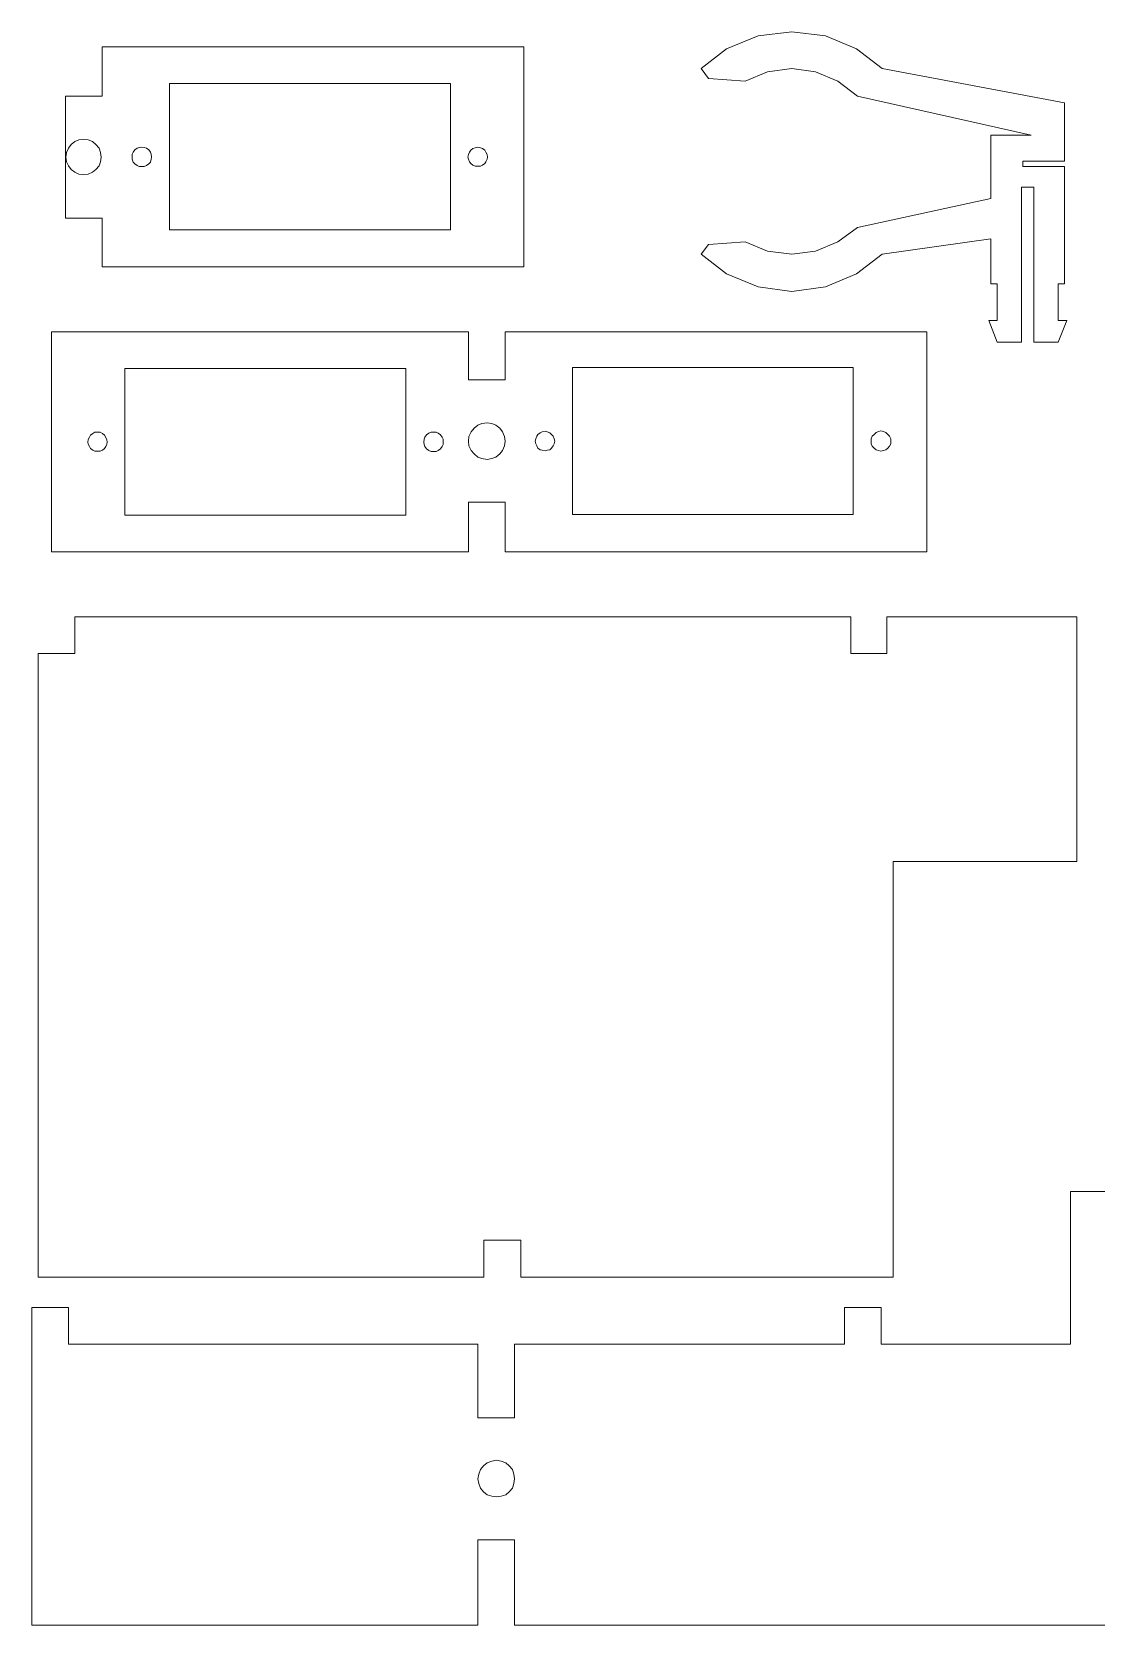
# Model space of a CAD drawing. Header units: centimetres. Extents: x -7.9 to 7.9, y -6.5 to 6.5.
# Drawn here: x -7.9 to 0.81, y -6.51 to 6.53 of the extents above; entities that cross this region are included whole.
import ezdxf

# ---------------------------------------------------------------- set-up
doc = ezdxf.new("R2010")
doc.units = ezdxf.units.CM
doc.header["$MEASUREMENT"] = 0
doc.layers.add('Layer 1', color=7, linetype='Continuous')

msp = doc.modelspace()

# ---------------------------------------------------------------- linework, layer by layer
at = {"layer": 'Layer 1', "lineweight": 9}
for points, knots in [([(-1.88172, 6.20185), (-1.88172, 6.20185), (-1.68286, 6.22722), (-1.68286, 6.22722), (-1.68286, 6.22722), (-1.68286, 6.22722), (-1.48802, 6.20185), (-1.48802, 6.20185), (-1.48802, 6.20185), (-1.48802, 6.20185), (-1.30609, 6.12565), (-1.30609, 6.12565), (-1.30609, 6.12565), (-1.30609, 6.12565), (-1.14515, 6.00288), (-1.14515, 6.00288), (-1.14515, 6.00288), (-1.14515, 6.00288), (0.27725, 5.68108), (0.27725, 5.68108), (0.27725, 5.68108), (0.27725, 5.68108), (-0.05292, 5.68108), (-0.05292, 5.68108), (-0.05292, 5.68108), (-0.05292, 5.68108), (-0.05292, 5.16461), (-0.05292, 5.16461), (-0.05292, 5.16461), (-0.05292, 5.16461), (-1.14515, 4.92758), (-1.14515, 4.92758), (-1.14515, 4.92758), (-1.14515, 4.92758), (-1.30609, 4.80908), (-1.30609, 4.80908), (-1.30609, 4.80908), (-1.30609, 4.80908), (-1.48802, 4.73288), (-1.48802, 4.73288), (-1.48802, 4.73288), (-1.48802, 4.73288), (-1.68286, 4.70752), (-1.68286, 4.70752), (-1.68286, 4.70752), (-1.68286, 4.70752), (-1.88172, 4.73288), (-1.88172, 4.73288), (-1.88172, 4.73288), (-1.88172, 4.73288), (-2.06375, 4.80908), (-2.06375, 4.80908), (-2.06375, 4.80908), (-2.06375, 4.80908), (-2.36442, 4.78785), (-2.36442, 4.78785), (-2.36442, 4.78785), (-2.36442, 4.78785), (-2.42369, 4.70752), (-2.42369, 4.70752), (-2.42369, 4.70752), (-2.42369, 4.70752), (-2.21615, 4.54655), (-2.21615, 4.54655), (-2.21615, 4.54655), (-2.21615, 4.54655), (-1.95792, 4.44071), (-1.95792, 4.44071), (-1.95792, 4.44071), (-1.95792, 4.44071), (-1.68286, 4.40268), (-1.68286, 4.40268), (-1.68286, 4.40268), (-1.68286, 4.40268), (-1.40766, 4.44071), (-1.40766, 4.44071), (-1.40766, 4.44071), (-1.40766, 4.44071), (-1.15369, 4.54655), (-1.15369, 4.54655), (-1.15369, 4.54655), (-1.15369, 4.54655), (-0.94202, 4.70752), (-0.94202, 4.70752), (-0.94202, 4.70752), (-0.94202, 4.70752), (-0.05292, 4.83441), (-0.05292, 4.83441), (-0.05292, 4.83441), (-0.05292, 4.83441), (-0.05292, 4.46622), (-0.05292, 4.46622), (-0.05292, 4.46622), (-0.05292, 4.46622), (-0.00219, 4.46622), (-0.00219, 4.46622), (-0.00219, 4.46622), (-0.00219, 4.46622), (-0.00219, 4.16565), (-0.00219, 4.16565), (-0.00219, 4.16565), (-0.00219, 4.16565), (-0.06985, 4.16565), (-0.06985, 4.16565), (-0.06985, 4.16565), (-0.06985, 4.16565), (-0.00219, 3.98775), (-0.00219, 3.98775), (-0.00219, 3.98775), (-0.00219, 3.98775), (0.19678, 3.98775), (0.19678, 3.98775), (0.19678, 3.98775), (0.19678, 3.98775), (0.19678, 5.25775), (0.19678, 5.25775), (0.19678, 5.25775), (0.19678, 5.25775), (0.29834, 5.25775), (0.29834, 5.25775), (0.29834, 5.25775), (0.29834, 5.25775), (0.29834, 3.98775), (0.29834, 3.98775), (0.29834, 3.98775), (0.29834, 3.98775), (0.49734, 3.98775), (0.49734, 3.98775), (0.49734, 3.98775), (0.49734, 3.98775), (0.56928, 4.16565), (0.56928, 4.16565), (0.56928, 4.16565), (0.56928, 4.16565), (0.49734, 4.16565), (0.49734, 4.16565), (0.49734, 4.16565), (0.49734, 4.16565), (0.49734, 4.46622), (0.49734, 4.46622), (0.49734, 4.46622), (0.49734, 4.46622), (0.54818, 4.46622), (0.54818, 4.46622), (0.54818, 4.46622), (0.54818, 4.46622), (0.54818, 5.42712), (0.54818, 5.42712), (0.54818, 5.42712), (0.54818, 5.42712), (0.20948, 5.42712), (0.20948, 5.42712), (0.20948, 5.42712), (0.20948, 5.42712), (0.20948, 5.46941), (0.20948, 5.46941), (0.20948, 5.46941), (0.20948, 5.46941), (0.54818, 5.46941), (0.54818, 5.46941), (0.54818, 5.46941), (0.54818, 5.46941), (0.54818, 5.94789), (0.54818, 5.94789), (0.54818, 5.94789), (0.54818, 5.94789), (-0.94202, 6.22722), (-0.94202, 6.22722), (-0.94202, 6.22722), (-0.94202, 6.22722), (-1.15369, 6.38815), (-1.15369, 6.38815), (-1.15369, 6.38815), (-1.15369, 6.38815), (-1.40766, 6.49399), (-1.40766, 6.49399), (-1.40766, 6.49399), (-1.40766, 6.49399), (-1.68286, 6.52775), (-1.68286, 6.52775), (-1.68286, 6.52775), (-1.68286, 6.52775), (-1.95792, 6.49399), (-1.95792, 6.49399), (-1.95792, 6.49399), (-1.95792, 6.49399), (-2.21615, 6.38815), (-2.21615, 6.38815), (-2.21615, 6.38815), (-2.21615, 6.38815), (-2.42369, 6.22722), (-2.42369, 6.22722), (-2.42369, 6.22722), (-2.42369, 6.22722), (-2.36442, 6.14675), (-2.36442, 6.14675), (-2.36442, 6.14675), (-2.36442, 6.14675), (-2.06375, 6.12565), (-2.06375, 6.12565), (-2.06375, 6.12565), (-2.06375, 6.12565), (-1.88172, 6.20185), (-1.88172, 6.20185)], [0, 0, 0, 0, 0.01923077, 0.01923077, 0.01923077, 0.01923077, 0.03846154, 0.03846154, 0.03846154, 0.03846154, 0.05769231, 0.05769231, 0.05769231, 0.05769231, 0.07692308, 0.07692308, 0.07692308, 0.07692308, 0.09615385, 0.09615385, 0.09615385, 0.09615385, 0.11538462, 0.11538462, 0.11538462, 0.11538462, 0.13461538, 0.13461538, 0.13461538, 0.13461538, 0.15384615, 0.15384615, 0.15384615, 0.15384615, 0.17307692, 0.17307692, 0.17307692, 0.17307692, 0.19230769, 0.19230769, 0.19230769, 0.19230769, 0.21153846, 0.21153846, 0.21153846, 0.21153846, 0.23076923, 0.23076923, 0.23076923, 0.23076923, 0.25, 0.25, 0.25, 0.25, 0.26923077, 0.26923077, 0.26923077, 0.26923077, 0.28846154, 0.28846154, 0.28846154, 0.28846154, 0.30769231, 0.30769231, 0.30769231, 0.30769231, 0.32692308, 0.32692308, 0.32692308, 0.32692308, 0.34615385, 0.34615385, 0.34615385, 0.34615385, 0.36538462, 0.36538462, 0.36538462, 0.36538462, 0.38461538, 0.38461538, 0.38461538, 0.38461538, 0.40384615, 0.40384615, 0.40384615, 0.40384615, 0.42307692, 0.42307692, 0.42307692, 0.42307692, 0.44230769, 0.44230769, 0.44230769, 0.44230769, 0.46153846, 0.46153846, 0.46153846, 0.46153846, 0.48076923, 0.48076923, 0.48076923, 0.48076923, 0.5, 0.5, 0.5, 0.5, 0.51923077, 0.51923077, 0.51923077, 0.51923077, 0.53846154, 0.53846154, 0.53846154, 0.53846154, 0.55769231, 0.55769231, 0.55769231, 0.55769231, 0.57692308, 0.57692308, 0.57692308, 0.57692308, 0.59615385, 0.59615385, 0.59615385, 0.59615385, 0.61538462, 0.61538462, 0.61538462, 0.61538462, 0.63461538, 0.63461538, 0.63461538, 0.63461538, 0.65384615, 0.65384615, 0.65384615, 0.65384615, 0.67307692, 0.67307692, 0.67307692, 0.67307692, 0.69230769, 0.69230769, 0.69230769, 0.69230769, 0.71153846, 0.71153846, 0.71153846, 0.71153846, 0.73076923, 0.73076923, 0.73076923, 0.73076923, 0.75, 0.75, 0.75, 0.75, 0.76923077, 0.76923077, 0.76923077, 0.76923077, 0.78846154, 0.78846154, 0.78846154, 0.78846154, 0.80769231, 0.80769231, 0.80769231, 0.80769231, 0.82692308, 0.82692308, 0.82692308, 0.82692308, 0.84615385, 0.84615385, 0.84615385, 0.84615385, 0.86538462, 0.86538462, 0.86538462, 0.86538462, 0.88461538, 0.88461538, 0.88461538, 0.88461538, 0.90384615, 0.90384615, 0.90384615, 0.90384615, 0.92307692, 0.92307692, 0.92307692, 0.92307692, 0.94230769, 0.94230769, 0.94230769, 0.94230769, 0.96153846, 0.96153846, 0.96153846, 0.96153846, 1, 1, 1, 1]), ([(-7.32579, 6.00288), (-7.32579, 6.00288), (-7.32579, 6.40498), (-7.32579, 6.40498), (-7.32579, 6.40498), (-7.32579, 6.40498), (-3.87572, 6.40498), (-3.87572, 6.40498), (-3.87572, 6.40498), (-3.87572, 6.40498), (-3.87572, 4.60581), (-3.87572, 4.60581), (-3.87572, 4.60581), (-3.87572, 4.60581), (-7.32579, 4.60581), (-7.32579, 4.60581), (-7.32579, 4.60581), (-7.32579, 4.60581), (-7.32579, 5.00378), (-7.32579, 5.00378), (-7.32579, 5.00378), (-7.32579, 5.00378), (-7.62635, 5.00378), (-7.62635, 5.00378), (-7.62635, 5.00378), (-7.62635, 5.00378), (-7.62635, 6.00288), (-7.62635, 6.00288), (-7.62635, 6.00288), (-7.62635, 6.00288), (-7.32579, 6.00288), (-7.32579, 6.00288)], [0, 0, 0, 0, 0.11111111, 0.11111111, 0.11111111, 0.11111111, 0.22222222, 0.22222222, 0.22222222, 0.22222222, 0.33333333, 0.33333333, 0.33333333, 0.33333333, 0.44444444, 0.44444444, 0.44444444, 0.44444444, 0.55555556, 0.55555556, 0.55555556, 0.55555556, 0.66666667, 0.66666667, 0.66666667, 0.66666667, 0.77777778, 0.77777778, 0.77777778, 0.77777778, 1, 1, 1, 1]), ([(-4.47682, 4.90649), (-4.47682, 4.90649), (-4.47682, 6.10441), (-4.47682, 6.10441), (-4.47682, 6.10441), (-4.47682, 6.10441), (-6.77552, 6.10441), (-6.77552, 6.10441), (-6.77552, 6.10441), (-6.77552, 6.10441), (-6.77552, 4.90649), (-6.77552, 4.90649), (-6.77552, 4.90649), (-6.77552, 4.90649), (-4.47682, 4.90649), (-4.47682, 4.90649)], [0, 0, 0, 0, 0.2, 0.2, 0.2, 0.2, 0.4, 0.4, 0.4, 0.4, 0.6, 0.6, 0.6, 0.6, 1, 1, 1, 1]), ([(-7.35129, 5.57525), (-7.35129, 5.57525), (-7.37666, 5.60488), (-7.37666, 5.60488), (-7.37666, 5.60488), (-7.37666, 5.60488), (-7.40625, 5.63039), (-7.40625, 5.63039), (-7.40625, 5.63039), (-7.40625, 5.63039), (-7.44016, 5.64305), (-7.44016, 5.64305), (-7.44016, 5.64305), (-7.44016, 5.64305), (-7.47819, 5.64732), (-7.47819, 5.64732), (-7.47819, 5.64732), (-7.47819, 5.64732), (-7.51636, 5.64305), (-7.51636, 5.64305), (-7.51636, 5.64305), (-7.51636, 5.64305), (-7.55026, 5.63039), (-7.55026, 5.63039), (-7.55026, 5.63039), (-7.55026, 5.63039), (-7.57989, 5.60488), (-7.57989, 5.60488), (-7.57989, 5.60488), (-7.57989, 5.60488), (-7.60099, 5.57525), (-7.60099, 5.57525), (-7.60099, 5.57525), (-7.60099, 5.57525), (-7.61792, 5.54149), (-7.61792, 5.54149), (-7.61792, 5.54149), (-7.61792, 5.54149), (-7.62219, 5.50332), (-7.62219, 5.50332), (-7.62219, 5.50332), (-7.62219, 5.50332), (-7.61792, 5.46529), (-7.61792, 5.46529), (-7.61792, 5.46529), (-7.61792, 5.46529), (-7.60099, 5.43138), (-7.60099, 5.43138), (-7.60099, 5.43138), (-7.60099, 5.43138), (-7.57989, 5.40175), (-7.57989, 5.40175), (-7.57989, 5.40175), (-7.57989, 5.40175), (-7.55026, 5.38055), (-7.55026, 5.38055), (-7.55026, 5.38055), (-7.55026, 5.38055), (-7.51636, 5.36358), (-7.51636, 5.36358), (-7.51636, 5.36358), (-7.51636, 5.36358), (-7.47819, 5.35945), (-7.47819, 5.35945), (-7.47819, 5.35945), (-7.47819, 5.35945), (-7.44016, 5.36358), (-7.44016, 5.36358), (-7.44016, 5.36358), (-7.44016, 5.36358), (-7.40625, 5.38055), (-7.40625, 5.38055), (-7.40625, 5.38055), (-7.40625, 5.38055), (-7.37666, 5.40175), (-7.37666, 5.40175), (-7.37666, 5.40175), (-7.37666, 5.40175), (-7.35129, 5.43138), (-7.35129, 5.43138), (-7.35129, 5.43138), (-7.35129, 5.43138), (-7.33859, 5.46529), (-7.33859, 5.46529), (-7.33859, 5.46529), (-7.33859, 5.46529), (-7.33432, 5.50332), (-7.33432, 5.50332), (-7.33432, 5.50332), (-7.33432, 5.50332), (-7.33859, 5.54149), (-7.33859, 5.54149), (-7.33859, 5.54149), (-7.33859, 5.54149), (-7.35129, 5.57525), (-7.35129, 5.57525)], [0, 0, 0, 0, 0.04, 0.04, 0.04, 0.04, 0.08, 0.08, 0.08, 0.08, 0.12, 0.12, 0.12, 0.12, 0.16, 0.16, 0.16, 0.16, 0.2, 0.2, 0.2, 0.2, 0.24, 0.24, 0.24, 0.24, 0.28, 0.28, 0.28, 0.28, 0.32, 0.32, 0.32, 0.32, 0.36, 0.36, 0.36, 0.36, 0.4, 0.4, 0.4, 0.4, 0.44, 0.44, 0.44, 0.44, 0.48, 0.48, 0.48, 0.48, 0.52, 0.52, 0.52, 0.52, 0.56, 0.56, 0.56, 0.56, 0.6, 0.6, 0.6, 0.6, 0.64, 0.64, 0.64, 0.64, 0.68, 0.68, 0.68, 0.68, 0.72, 0.72, 0.72, 0.72, 0.76, 0.76, 0.76, 0.76, 0.8, 0.8, 0.8, 0.8, 0.84, 0.84, 0.84, 0.84, 0.88, 0.88, 0.88, 0.88, 0.92, 0.92, 0.92, 0.92, 1, 1, 1, 1]), ([(-7.05908, 5.56254), (-7.05908, 5.56254), (-7.0408, 5.57638), (-7.0408, 5.57638), (-7.0408, 5.57638), (-7.0408, 5.57638), (-7.02262, 5.58084), (-7.02262, 5.58084), (-7.02262, 5.58084), (-7.02262, 5.58084), (-7.00433, 5.58549), (-7.00433, 5.58549), (-7.00433, 5.58549), (-7.00433, 5.58549), (-6.98139, 5.58084), (-6.98139, 5.58084), (-6.98139, 5.58084), (-6.98139, 5.58084), (-6.9631, 5.57638), (-6.9631, 5.57638), (-6.9631, 5.57638), (-6.9631, 5.57638), (-6.94477, 5.56254), (-6.94477, 5.56254), (-6.94477, 5.56254), (-6.94477, 5.56254), (-6.93109, 5.54438), (-6.93109, 5.54438), (-6.93109, 5.54438), (-6.93109, 5.54438), (-6.92649, 5.52608), (-6.92649, 5.52608), (-6.92649, 5.52608), (-6.92649, 5.52608), (-6.92203, 5.50315), (-6.92203, 5.50315), (-6.92203, 5.50315), (-6.92203, 5.50315), (-6.92649, 5.48485), (-6.92649, 5.48485), (-6.92649, 5.48485), (-6.92649, 5.48485), (-6.93109, 5.46207), (-6.93109, 5.46207), (-6.93109, 5.46207), (-6.93109, 5.46207), (-6.94477, 5.44824), (-6.94477, 5.44824), (-6.94477, 5.44824), (-6.94477, 5.44824), (-6.9631, 5.43456), (-6.9631, 5.43456), (-6.9631, 5.43456), (-6.9631, 5.43456), (-6.98139, 5.42545), (-6.98139, 5.42545), (-6.98139, 5.42545), (-6.98139, 5.42545), (-7.02262, 5.42545), (-7.02262, 5.42545), (-7.02262, 5.42545), (-7.02262, 5.42545), (-7.0408, 5.43456), (-7.0408, 5.43456), (-7.0408, 5.43456), (-7.0408, 5.43456), (-7.05908, 5.44824), (-7.05908, 5.44824), (-7.05908, 5.44824), (-7.05908, 5.44824), (-7.0728, 5.46207), (-7.0728, 5.46207), (-7.0728, 5.46207), (-7.0728, 5.46207), (-7.08203, 5.48485), (-7.08203, 5.48485), (-7.08203, 5.48485), (-7.08203, 5.48485), (-7.08203, 5.52608), (-7.08203, 5.52608), (-7.08203, 5.52608), (-7.08203, 5.52608), (-7.0728, 5.54438), (-7.0728, 5.54438), (-7.0728, 5.54438), (-7.0728, 5.54438), (-7.05908, 5.56254), (-7.05908, 5.56254)], [0, 0, 0, 0, 0.04347826, 0.04347826, 0.04347826, 0.04347826, 0.08695652, 0.08695652, 0.08695652, 0.08695652, 0.13043478, 0.13043478, 0.13043478, 0.13043478, 0.17391304, 0.17391304, 0.17391304, 0.17391304, 0.2173913, 0.2173913, 0.2173913, 0.2173913, 0.26086957, 0.26086957, 0.26086957, 0.26086957, 0.30434783, 0.30434783, 0.30434783, 0.30434783, 0.34782609, 0.34782609, 0.34782609, 0.34782609, 0.39130435, 0.39130435, 0.39130435, 0.39130435, 0.43478261, 0.43478261, 0.43478261, 0.43478261, 0.47826087, 0.47826087, 0.47826087, 0.47826087, 0.52173913, 0.52173913, 0.52173913, 0.52173913, 0.56521739, 0.56521739, 0.56521739, 0.56521739, 0.60869565, 0.60869565, 0.60869565, 0.60869565, 0.65217391, 0.65217391, 0.65217391, 0.65217391, 0.69565217, 0.69565217, 0.69565217, 0.69565217, 0.73913043, 0.73913043, 0.73913043, 0.73913043, 0.7826087, 0.7826087, 0.7826087, 0.7826087, 0.82608696, 0.82608696, 0.82608696, 0.82608696, 0.86956522, 0.86956522, 0.86956522, 0.86956522, 0.91304348, 0.91304348, 0.91304348, 0.91304348, 1, 1, 1, 1]), ([(-4.23019, 5.42769), (-4.23019, 5.42769), (-4.27464, 5.42769), (-4.27464, 5.42769), (-4.27464, 5.42769), (-4.27464, 5.42769), (-4.29242, 5.43655), (-4.29242, 5.43655), (-4.29242, 5.43655), (-4.29242, 5.43655), (-4.31023, 5.44984), (-4.31023, 5.44984), (-4.31023, 5.44984), (-4.31023, 5.44984), (-4.31905, 5.46329), (-4.31905, 5.46329), (-4.31905, 5.46329), (-4.31905, 5.46329), (-4.32801, 5.48543), (-4.32801, 5.48543), (-4.32801, 5.48543), (-4.32801, 5.48543), (-4.33249, 5.50321), (-4.33249, 5.50321), (-4.33249, 5.50321), (-4.33249, 5.50321), (-4.32801, 5.5255), (-4.32801, 5.5255), (-4.32801, 5.5255), (-4.32801, 5.5255), (-4.31905, 5.54329), (-4.31905, 5.54329), (-4.31905, 5.54329), (-4.31905, 5.54329), (-4.31023, 5.56095), (-4.31023, 5.56095), (-4.31023, 5.56095), (-4.31023, 5.56095), (-4.29242, 5.57439), (-4.29242, 5.57439), (-4.29242, 5.57439), (-4.29242, 5.57439), (-4.27464, 5.57873), (-4.27464, 5.57873), (-4.27464, 5.57873), (-4.27464, 5.57873), (-4.25249, 5.58325), (-4.25249, 5.58325), (-4.25249, 5.58325), (-4.25249, 5.58325), (-4.23019, 5.57873), (-4.23019, 5.57873), (-4.23019, 5.57873), (-4.23019, 5.57873), (-4.21242, 5.57439), (-4.21242, 5.57439), (-4.21242, 5.57439), (-4.21242, 5.57439), (-4.1946, 5.56095), (-4.1946, 5.56095), (-4.1946, 5.56095), (-4.1946, 5.56095), (-4.18579, 5.54329), (-4.18579, 5.54329), (-4.18579, 5.54329), (-4.18579, 5.54329), (-4.17683, 5.5255), (-4.17683, 5.5255), (-4.17683, 5.5255), (-4.17683, 5.5255), (-4.17249, 5.50321), (-4.17249, 5.50321), (-4.17249, 5.50321), (-4.17249, 5.50321), (-4.17683, 5.48543), (-4.17683, 5.48543), (-4.17683, 5.48543), (-4.17683, 5.48543), (-4.18579, 5.46329), (-4.18579, 5.46329), (-4.18579, 5.46329), (-4.18579, 5.46329), (-4.1946, 5.44984), (-4.1946, 5.44984), (-4.1946, 5.44984), (-4.1946, 5.44984), (-4.21242, 5.43655), (-4.21242, 5.43655), (-4.21242, 5.43655), (-4.21242, 5.43655), (-4.23019, 5.42769), (-4.23019, 5.42769)], [0, 0, 0, 0, 0.04166667, 0.04166667, 0.04166667, 0.04166667, 0.08333333, 0.08333333, 0.08333333, 0.08333333, 0.125, 0.125, 0.125, 0.125, 0.16666667, 0.16666667, 0.16666667, 0.16666667, 0.20833333, 0.20833333, 0.20833333, 0.20833333, 0.25, 0.25, 0.25, 0.25, 0.29166667, 0.29166667, 0.29166667, 0.29166667, 0.33333333, 0.33333333, 0.33333333, 0.33333333, 0.375, 0.375, 0.375, 0.375, 0.41666667, 0.41666667, 0.41666667, 0.41666667, 0.45833333, 0.45833333, 0.45833333, 0.45833333, 0.5, 0.5, 0.5, 0.5, 0.54166667, 0.54166667, 0.54166667, 0.54166667, 0.58333333, 0.58333333, 0.58333333, 0.58333333, 0.625, 0.625, 0.625, 0.625, 0.66666667, 0.66666667, 0.66666667, 0.66666667, 0.70833333, 0.70833333, 0.70833333, 0.70833333, 0.75, 0.75, 0.75, 0.75, 0.79166667, 0.79166667, 0.79166667, 0.79166667, 0.83333333, 0.83333333, 0.83333333, 0.83333333, 0.875, 0.875, 0.875, 0.875, 0.91666667, 0.91666667, 0.91666667, 0.91666667, 1, 1, 1, 1]), ([(-4.32869, 4.07252), (-4.32869, 4.07252), (-7.74072, 4.07252), (-7.74072, 4.07252), (-7.74072, 4.07252), (-7.74072, 4.07252), (-7.74072, 2.27335), (-7.74072, 2.27335), (-7.74072, 2.27335), (-7.74072, 2.27335), (-4.32869, 2.27335), (-4.32869, 2.27335), (-4.32869, 2.27335), (-4.32869, 2.27335), (-4.32869, 2.67972), (-4.32869, 2.67972), (-4.32869, 2.67972), (-4.32869, 2.67972), (-4.02802, 2.67972), (-4.02802, 2.67972), (-4.02802, 2.67972), (-4.02802, 2.67972), (-4.02802, 2.27335), (-4.02802, 2.27335), (-4.02802, 2.27335), (-4.02802, 2.27335), (-0.57796, 2.27335), (-0.57796, 2.27335), (-0.57796, 2.27335), (-0.57796, 2.27335), (-0.57796, 4.07252), (-0.57796, 4.07252), (-0.57796, 4.07252), (-0.57796, 4.07252), (-4.02802, 4.07252), (-4.02802, 4.07252), (-4.02802, 4.07252), (-4.02802, 4.07252), (-4.02802, 3.67882), (-4.02802, 3.67882), (-4.02802, 3.67882), (-4.02802, 3.67882), (-4.32869, 3.67882), (-4.32869, 3.67882), (-4.32869, 3.67882), (-4.32869, 3.67882), (-4.32869, 4.07252), (-4.32869, 4.07252)], [0, 0, 0, 0, 0.07692308, 0.07692308, 0.07692308, 0.07692308, 0.15384615, 0.15384615, 0.15384615, 0.15384615, 0.23076923, 0.23076923, 0.23076923, 0.23076923, 0.30769231, 0.30769231, 0.30769231, 0.30769231, 0.38461538, 0.38461538, 0.38461538, 0.38461538, 0.46153846, 0.46153846, 0.46153846, 0.46153846, 0.53846154, 0.53846154, 0.53846154, 0.53846154, 0.61538462, 0.61538462, 0.61538462, 0.61538462, 0.69230769, 0.69230769, 0.69230769, 0.69230769, 0.76923077, 0.76923077, 0.76923077, 0.76923077, 0.84615385, 0.84615385, 0.84615385, 0.84615385, 1, 1, 1, 1]), ([(-4.84092, 2.57388), (-4.84092, 2.57388), (-4.84092, 3.77195), (-4.84092, 3.77195), (-4.84092, 3.77195), (-4.84092, 3.77195), (-7.13962, 3.77195), (-7.13962, 3.77195), (-7.13962, 3.77195), (-7.13962, 3.77195), (-7.13962, 2.57388), (-7.13962, 2.57388), (-7.13962, 2.57388), (-7.13962, 2.57388), (-4.84092, 2.57388), (-4.84092, 2.57388)], [0, 0, 0, 0, 0.2, 0.2, 0.2, 0.2, 0.4, 0.4, 0.4, 0.4, 0.6, 0.6, 0.6, 0.6, 1, 1, 1, 1]), ([(-3.47776, 2.57815), (-3.47776, 2.57815), (-3.47776, 3.78038), (-3.47776, 3.78038), (-3.47776, 3.78038), (-3.47776, 3.78038), (-1.17906, 3.78038), (-1.17906, 3.78038), (-1.17906, 3.78038), (-1.17906, 3.78038), (-1.17906, 2.57815), (-1.17906, 2.57815), (-1.17906, 2.57815), (-1.17906, 2.57815), (-3.47776, 2.57815), (-3.47776, 2.57815)], [0, 0, 0, 0, 0.2, 0.2, 0.2, 0.2, 0.4, 0.4, 0.4, 0.4, 0.6, 0.6, 0.6, 0.6, 1, 1, 1, 1]), ([(-4.04922, 3.10305), (-4.04922, 3.10305), (-4.07046, 3.07342), (-4.07046, 3.07342), (-4.07046, 3.07342), (-4.07046, 3.07342), (-4.10422, 3.04795), (-4.10422, 3.04795), (-4.10422, 3.04795), (-4.10422, 3.04795), (-4.13812, 3.03525), (-4.13812, 3.03525), (-4.13812, 3.03525), (-4.13812, 3.03525), (-4.17629, 3.02685), (-4.17629, 3.02685), (-4.17629, 3.02685), (-4.17629, 3.02685), (-4.21859, 3.03525), (-4.21859, 3.03525), (-4.21859, 3.03525), (-4.21859, 3.03525), (-4.25249, 3.04795), (-4.25249, 3.04795), (-4.25249, 3.04795), (-4.25249, 3.04795), (-4.28212, 3.07342), (-4.28212, 3.07342), (-4.28212, 3.07342), (-4.28212, 3.07342), (-4.30749, 3.10305), (-4.30749, 3.10305), (-4.30749, 3.10305), (-4.30749, 3.10305), (-4.32442, 3.14108), (-4.32442, 3.14108), (-4.32442, 3.14108), (-4.32442, 3.14108), (-4.32869, 3.17925), (-4.32869, 3.17925), (-4.32869, 3.17925), (-4.32869, 3.17925), (-4.32442, 3.21732), (-4.32442, 3.21732), (-4.32442, 3.21732), (-4.32442, 3.21732), (-4.30749, 3.25549), (-4.30749, 3.25549), (-4.30749, 3.25549), (-4.30749, 3.25549), (-4.28212, 3.28508), (-4.28212, 3.28508), (-4.28212, 3.28508), (-4.28212, 3.28508), (-4.25249, 3.31045), (-4.25249, 3.31045), (-4.25249, 3.31045), (-4.25249, 3.31045), (-4.21859, 3.32315), (-4.21859, 3.32315), (-4.21859, 3.32315), (-4.21859, 3.32315), (-4.17629, 3.32742), (-4.17629, 3.32742), (-4.17629, 3.32742), (-4.17629, 3.32742), (-4.13812, 3.32315), (-4.13812, 3.32315), (-4.13812, 3.32315), (-4.13812, 3.32315), (-4.10422, 3.31045), (-4.10422, 3.31045), (-4.10422, 3.31045), (-4.10422, 3.31045), (-4.07046, 3.28508), (-4.07046, 3.28508), (-4.07046, 3.28508), (-4.07046, 3.28508), (-4.04922, 3.25549), (-4.04922, 3.25549), (-4.04922, 3.25549), (-4.04922, 3.25549), (-4.03229, 3.21732), (-4.03229, 3.21732), (-4.03229, 3.21732), (-4.03229, 3.21732), (-4.02802, 3.17925), (-4.02802, 3.17925), (-4.02802, 3.17925), (-4.02802, 3.17925), (-4.03229, 3.14108), (-4.03229, 3.14108), (-4.03229, 3.14108), (-4.03229, 3.14108), (-4.04922, 3.10305), (-4.04922, 3.10305)], [0, 0, 0, 0, 0.04, 0.04, 0.04, 0.04, 0.08, 0.08, 0.08, 0.08, 0.12, 0.12, 0.12, 0.12, 0.16, 0.16, 0.16, 0.16, 0.2, 0.2, 0.2, 0.2, 0.24, 0.24, 0.24, 0.24, 0.28, 0.28, 0.28, 0.28, 0.32, 0.32, 0.32, 0.32, 0.36, 0.36, 0.36, 0.36, 0.4, 0.4, 0.4, 0.4, 0.44, 0.44, 0.44, 0.44, 0.48, 0.48, 0.48, 0.48, 0.52, 0.52, 0.52, 0.52, 0.56, 0.56, 0.56, 0.56, 0.6, 0.6, 0.6, 0.6, 0.64, 0.64, 0.64, 0.64, 0.68, 0.68, 0.68, 0.68, 0.72, 0.72, 0.72, 0.72, 0.76, 0.76, 0.76, 0.76, 0.8, 0.8, 0.8, 0.8, 0.84, 0.84, 0.84, 0.84, 0.88, 0.88, 0.88, 0.88, 0.92, 0.92, 0.92, 0.92, 1, 1, 1, 1]), ([(-0.87258, 3.15636), (-0.87258, 3.15636), (-0.88168, 3.13803), (-0.88168, 3.13803), (-0.88168, 3.13803), (-0.88168, 3.13803), (-0.89536, 3.11975), (-0.89536, 3.11975), (-0.89536, 3.11975), (-0.89536, 3.11975), (-0.91364, 3.10607), (-0.91364, 3.10607), (-0.91364, 3.10607), (-0.91364, 3.10607), (-0.93197, 3.10158), (-0.93197, 3.10158), (-0.93197, 3.10158), (-0.93197, 3.10158), (-0.95486, 3.09696), (-0.95486, 3.09696), (-0.95486, 3.09696), (-0.95486, 3.09696), (-0.97318, 3.10158), (-0.97318, 3.10158), (-0.97318, 3.10158), (-0.97318, 3.10158), (-0.99147, 3.10607), (-0.99147, 3.10607), (-0.99147, 3.10607), (-0.99147, 3.10607), (-1.00964, 3.11975), (-1.00964, 3.11975), (-1.00964, 3.11975), (-1.00964, 3.11975), (-1.02346, 3.13803), (-1.02346, 3.13803), (-1.02346, 3.13803), (-1.02346, 3.13803), (-1.03258, 3.15636), (-1.03258, 3.15636), (-1.03258, 3.15636), (-1.03258, 3.15636), (-1.03258, 3.19757), (-1.03258, 3.19757), (-1.03258, 3.19757), (-1.03258, 3.19757), (-1.02346, 3.22036), (-1.02346, 3.22036), (-1.02346, 3.22036), (-1.02346, 3.22036), (-1.00964, 3.23403), (-1.00964, 3.23403), (-1.00964, 3.23403), (-1.00964, 3.23403), (-0.99147, 3.24786), (-0.99147, 3.24786), (-0.99147, 3.24786), (-0.99147, 3.24786), (-0.97318, 3.25696), (-0.97318, 3.25696), (-0.97318, 3.25696), (-0.97318, 3.25696), (-0.95486, 3.26158), (-0.95486, 3.26158), (-0.95486, 3.26158), (-0.95486, 3.26158), (-0.93197, 3.25696), (-0.93197, 3.25696), (-0.93197, 3.25696), (-0.93197, 3.25696), (-0.91364, 3.24786), (-0.91364, 3.24786), (-0.91364, 3.24786), (-0.91364, 3.24786), (-0.89536, 3.23403), (-0.89536, 3.23403), (-0.89536, 3.23403), (-0.89536, 3.23403), (-0.88168, 3.22036), (-0.88168, 3.22036), (-0.88168, 3.22036), (-0.88168, 3.22036), (-0.87258, 3.19757), (-0.87258, 3.19757), (-0.87258, 3.19757), (-0.87258, 3.19757), (-0.87258, 3.15636), (-0.87258, 3.15636)], [0, 0, 0, 0, 0.04347826, 0.04347826, 0.04347826, 0.04347826, 0.08695652, 0.08695652, 0.08695652, 0.08695652, 0.13043478, 0.13043478, 0.13043478, 0.13043478, 0.17391304, 0.17391304, 0.17391304, 0.17391304, 0.2173913, 0.2173913, 0.2173913, 0.2173913, 0.26086957, 0.26086957, 0.26086957, 0.26086957, 0.30434783, 0.30434783, 0.30434783, 0.30434783, 0.34782609, 0.34782609, 0.34782609, 0.34782609, 0.39130435, 0.39130435, 0.39130435, 0.39130435, 0.43478261, 0.43478261, 0.43478261, 0.43478261, 0.47826087, 0.47826087, 0.47826087, 0.47826087, 0.52173913, 0.52173913, 0.52173913, 0.52173913, 0.56521739, 0.56521739, 0.56521739, 0.56521739, 0.60869565, 0.60869565, 0.60869565, 0.60869565, 0.65217391, 0.65217391, 0.65217391, 0.65217391, 0.69565217, 0.69565217, 0.69565217, 0.69565217, 0.73913043, 0.73913043, 0.73913043, 0.73913043, 0.7826087, 0.7826087, 0.7826087, 0.7826087, 0.82608696, 0.82608696, 0.82608696, 0.82608696, 0.86956522, 0.86956522, 0.86956522, 0.86956522, 0.91304348, 0.91304348, 0.91304348, 0.91304348, 1, 1, 1, 1]), ([(-7.36396, 3.25061), (-7.36396, 3.25061), (-7.34169, 3.25061), (-7.34169, 3.25061), (-7.34169, 3.25061), (-7.34169, 3.25061), (-7.32389, 3.2418), (-7.32389, 3.2418), (-7.32389, 3.2418), (-7.32389, 3.2418), (-7.3061, 3.22849), (-7.3061, 3.22849), (-7.3061, 3.22849), (-7.3061, 3.22849), (-7.28843, 3.1929), (-7.28843, 3.1929), (-7.28843, 3.1929), (-7.28843, 3.1929), (-7.28396, 3.1706), (-7.28396, 3.1706), (-7.28396, 3.1706), (-7.28396, 3.1706), (-7.28843, 3.15283), (-7.28843, 3.15283), (-7.28843, 3.15283), (-7.28843, 3.15283), (-7.29725, 3.13516), (-7.29725, 3.13516), (-7.29725, 3.13516), (-7.29725, 3.13516), (-7.3061, 3.11738), (-7.3061, 3.11738), (-7.3061, 3.11738), (-7.3061, 3.11738), (-7.32389, 3.10405), (-7.32389, 3.10405), (-7.32389, 3.10405), (-7.32389, 3.10405), (-7.34169, 3.09509), (-7.34169, 3.09509), (-7.34169, 3.09509), (-7.34169, 3.09509), (-7.3861, 3.09509), (-7.3861, 3.09509), (-7.3861, 3.09509), (-7.3861, 3.09509), (-7.40389, 3.10405), (-7.40389, 3.10405), (-7.40389, 3.10405), (-7.40389, 3.10405), (-7.42169, 3.11738), (-7.42169, 3.11738), (-7.42169, 3.11738), (-7.42169, 3.11738), (-7.43066, 3.13516), (-7.43066, 3.13516), (-7.43066, 3.13516), (-7.43066, 3.13516), (-7.43948, 3.15283), (-7.43948, 3.15283), (-7.43948, 3.15283), (-7.43948, 3.15283), (-7.44396, 3.1706), (-7.44396, 3.1706), (-7.44396, 3.1706), (-7.44396, 3.1706), (-7.43948, 3.1929), (-7.43948, 3.1929), (-7.43948, 3.1929), (-7.43948, 3.1929), (-7.43066, 3.21068), (-7.43066, 3.21068), (-7.43066, 3.21068), (-7.43066, 3.21068), (-7.42169, 3.22849), (-7.42169, 3.22849), (-7.42169, 3.22849), (-7.42169, 3.22849), (-7.40389, 3.2418), (-7.40389, 3.2418), (-7.40389, 3.2418), (-7.40389, 3.2418), (-7.3861, 3.25061), (-7.3861, 3.25061), (-7.3861, 3.25061), (-7.3861, 3.25061), (-7.36396, 3.25061), (-7.36396, 3.25061)], [0, 0, 0, 0, 0.04347826, 0.04347826, 0.04347826, 0.04347826, 0.08695652, 0.08695652, 0.08695652, 0.08695652, 0.13043478, 0.13043478, 0.13043478, 0.13043478, 0.17391304, 0.17391304, 0.17391304, 0.17391304, 0.2173913, 0.2173913, 0.2173913, 0.2173913, 0.26086957, 0.26086957, 0.26086957, 0.26086957, 0.30434783, 0.30434783, 0.30434783, 0.30434783, 0.34782609, 0.34782609, 0.34782609, 0.34782609, 0.39130435, 0.39130435, 0.39130435, 0.39130435, 0.43478261, 0.43478261, 0.43478261, 0.43478261, 0.47826087, 0.47826087, 0.47826087, 0.47826087, 0.52173913, 0.52173913, 0.52173913, 0.52173913, 0.56521739, 0.56521739, 0.56521739, 0.56521739, 0.60869565, 0.60869565, 0.60869565, 0.60869565, 0.65217391, 0.65217391, 0.65217391, 0.65217391, 0.69565217, 0.69565217, 0.69565217, 0.69565217, 0.73913043, 0.73913043, 0.73913043, 0.73913043, 0.7826087, 0.7826087, 0.7826087, 0.7826087, 0.82608696, 0.82608696, 0.82608696, 0.82608696, 0.86956522, 0.86956522, 0.86956522, 0.86956522, 0.91304348, 0.91304348, 0.91304348, 0.91304348, 1, 1, 1, 1]), ([(-4.6532, 3.10207), (-4.6532, 3.10207), (-4.67153, 3.11579), (-4.67153, 3.11579), (-4.67153, 3.11579), (-4.67153, 3.11579), (-4.6852, 3.13407), (-4.6852, 3.13407), (-4.6852, 3.13407), (-4.6852, 3.13407), (-4.68981, 3.15225), (-4.68981, 3.15225), (-4.68981, 3.15225), (-4.68981, 3.15225), (-4.69443, 3.17054), (-4.69443, 3.17054), (-4.69443, 3.17054), (-4.69443, 3.17054), (-4.68981, 3.19348), (-4.68981, 3.19348), (-4.68981, 3.19348), (-4.68981, 3.19348), (-4.6852, 3.21177), (-4.6852, 3.21177), (-4.6852, 3.21177), (-4.6852, 3.21177), (-4.67153, 3.2301), (-4.67153, 3.2301), (-4.67153, 3.2301), (-4.67153, 3.2301), (-4.6532, 3.24378), (-4.6532, 3.24378), (-4.6532, 3.24378), (-4.6532, 3.24378), (-4.63491, 3.25285), (-4.63491, 3.25285), (-4.63491, 3.25285), (-4.63491, 3.25285), (-4.59383, 3.25285), (-4.59383, 3.25285), (-4.59383, 3.25285), (-4.59383, 3.25285), (-4.5755, 3.24378), (-4.5755, 3.24378), (-4.5755, 3.24378), (-4.5755, 3.24378), (-4.55721, 3.2301), (-4.55721, 3.2301), (-4.55721, 3.2301), (-4.55721, 3.2301), (-4.54349, 3.21177), (-4.54349, 3.21177), (-4.54349, 3.21177), (-4.54349, 3.21177), (-4.53443, 3.19348), (-4.53443, 3.19348), (-4.53443, 3.19348), (-4.53443, 3.19348), (-4.53443, 3.15225), (-4.53443, 3.15225), (-4.53443, 3.15225), (-4.53443, 3.15225), (-4.54349, 3.13407), (-4.54349, 3.13407), (-4.54349, 3.13407), (-4.54349, 3.13407), (-4.55721, 3.11579), (-4.55721, 3.11579), (-4.55721, 3.11579), (-4.55721, 3.11579), (-4.5755, 3.10207), (-4.5755, 3.10207), (-4.5755, 3.10207), (-4.5755, 3.10207), (-4.59383, 3.09285), (-4.59383, 3.09285), (-4.59383, 3.09285), (-4.59383, 3.09285), (-4.63491, 3.09285), (-4.63491, 3.09285), (-4.63491, 3.09285), (-4.63491, 3.09285), (-4.6532, 3.10207), (-4.6532, 3.10207)], [0, 0, 0, 0, 0.04545455, 0.04545455, 0.04545455, 0.04545455, 0.09090909, 0.09090909, 0.09090909, 0.09090909, 0.13636364, 0.13636364, 0.13636364, 0.13636364, 0.18181818, 0.18181818, 0.18181818, 0.18181818, 0.22727273, 0.22727273, 0.22727273, 0.22727273, 0.27272727, 0.27272727, 0.27272727, 0.27272727, 0.31818182, 0.31818182, 0.31818182, 0.31818182, 0.36363636, 0.36363636, 0.36363636, 0.36363636, 0.40909091, 0.40909091, 0.40909091, 0.40909091, 0.45454545, 0.45454545, 0.45454545, 0.45454545, 0.5, 0.5, 0.5, 0.5, 0.54545455, 0.54545455, 0.54545455, 0.54545455, 0.59090909, 0.59090909, 0.59090909, 0.59090909, 0.63636364, 0.63636364, 0.63636364, 0.63636364, 0.68181818, 0.68181818, 0.68181818, 0.68181818, 0.72727273, 0.72727273, 0.72727273, 0.72727273, 0.77272727, 0.77272727, 0.77272727, 0.77272727, 0.81818182, 0.81818182, 0.81818182, 0.81818182, 0.86363636, 0.86363636, 0.86363636, 0.86363636, 0.90909091, 0.90909091, 0.90909091, 0.90909091, 1, 1, 1, 1]), ([(-3.75982, 3.12141), (-3.75982, 3.12141), (-3.76877, 3.13918), (-3.76877, 3.13918), (-3.76877, 3.13918), (-3.76877, 3.13918), (-3.77759, 3.157), (-3.77759, 3.157), (-3.77759, 3.157), (-3.77759, 3.157), (-3.78211, 3.17925), (-3.78211, 3.17925), (-3.78211, 3.17925), (-3.78211, 3.17925), (-3.77759, 3.19706), (-3.77759, 3.19706), (-3.77759, 3.19706), (-3.77759, 3.19706), (-3.76877, 3.21921), (-3.76877, 3.21921), (-3.76877, 3.21921), (-3.76877, 3.21921), (-3.75982, 3.2325), (-3.75982, 3.2325), (-3.75982, 3.2325), (-3.75982, 3.2325), (-3.74216, 3.24594), (-3.74216, 3.24594), (-3.74216, 3.24594), (-3.74216, 3.24594), (-3.72437, 3.25479), (-3.72437, 3.25479), (-3.72437, 3.25479), (-3.72437, 3.25479), (-3.70209, 3.25928), (-3.70209, 3.25928), (-3.70209, 3.25928), (-3.70209, 3.25928), (-3.68431, 3.25479), (-3.68431, 3.25479), (-3.68431, 3.25479), (-3.68431, 3.25479), (-3.66217, 3.24594), (-3.66217, 3.24594), (-3.66217, 3.24594), (-3.66217, 3.24594), (-3.63544, 3.21921), (-3.63544, 3.21921), (-3.63544, 3.21921), (-3.63544, 3.21921), (-3.62659, 3.19706), (-3.62659, 3.19706), (-3.62659, 3.19706), (-3.62659, 3.19706), (-3.62211, 3.17925), (-3.62211, 3.17925), (-3.62211, 3.17925), (-3.62211, 3.17925), (-3.62659, 3.157), (-3.62659, 3.157), (-3.62659, 3.157), (-3.62659, 3.157), (-3.63544, 3.13918), (-3.63544, 3.13918), (-3.63544, 3.13918), (-3.63544, 3.13918), (-3.64872, 3.12141), (-3.64872, 3.12141), (-3.64872, 3.12141), (-3.64872, 3.12141), (-3.66217, 3.10811), (-3.66217, 3.10811), (-3.66217, 3.10811), (-3.66217, 3.10811), (-3.68431, 3.10375), (-3.68431, 3.10375), (-3.68431, 3.10375), (-3.68431, 3.10375), (-3.70209, 3.09926), (-3.70209, 3.09926), (-3.70209, 3.09926), (-3.70209, 3.09926), (-3.72437, 3.10375), (-3.72437, 3.10375), (-3.72437, 3.10375), (-3.72437, 3.10375), (-3.74216, 3.10811), (-3.74216, 3.10811), (-3.74216, 3.10811), (-3.74216, 3.10811), (-3.75982, 3.12141), (-3.75982, 3.12141)], [0, 0, 0, 0, 0.04166667, 0.04166667, 0.04166667, 0.04166667, 0.08333333, 0.08333333, 0.08333333, 0.08333333, 0.125, 0.125, 0.125, 0.125, 0.16666667, 0.16666667, 0.16666667, 0.16666667, 0.20833333, 0.20833333, 0.20833333, 0.20833333, 0.25, 0.25, 0.25, 0.25, 0.29166667, 0.29166667, 0.29166667, 0.29166667, 0.33333333, 0.33333333, 0.33333333, 0.33333333, 0.375, 0.375, 0.375, 0.375, 0.41666667, 0.41666667, 0.41666667, 0.41666667, 0.45833333, 0.45833333, 0.45833333, 0.45833333, 0.5, 0.5, 0.5, 0.5, 0.54166667, 0.54166667, 0.54166667, 0.54166667, 0.58333333, 0.58333333, 0.58333333, 0.58333333, 0.625, 0.625, 0.625, 0.625, 0.66666667, 0.66666667, 0.66666667, 0.66666667, 0.70833333, 0.70833333, 0.70833333, 0.70833333, 0.75, 0.75, 0.75, 0.75, 0.79166667, 0.79166667, 0.79166667, 0.79166667, 0.83333333, 0.83333333, 0.83333333, 0.83333333, 0.875, 0.875, 0.875, 0.875, 0.91666667, 0.91666667, 0.91666667, 0.91666667, 1, 1, 1, 1]), ([(-4.20166, -3.66185), (-4.20166, -3.66185), (-7.85082, -3.66185), (-7.85082, -3.66185), (-7.85082, -3.66185), (-7.85082, -3.66185), (-7.85082, 1.43935), (-7.85082, 1.43935), (-7.85082, 1.43935), (-7.85082, 1.43935), (-7.55026, 1.43935), (-7.55026, 1.43935), (-7.55026, 1.43935), (-7.55026, 1.43935), (-7.55026, 1.73992), (-7.55026, 1.73992), (-7.55026, 1.73992), (-7.55026, 1.73992), (-1.20026, 1.73992), (-1.20026, 1.73992), (-1.20026, 1.73992), (-1.20026, 1.73992), (-1.20026, 1.43935), (-1.20026, 1.43935), (-1.20026, 1.43935), (-1.20026, 1.43935), (-0.90385, 1.43935), (-0.90385, 1.43935), (-0.90385, 1.43935), (-0.90385, 1.43935), (-0.90385, 1.73992), (-0.90385, 1.73992), (-0.90385, 1.73992), (-0.90385, 1.73992), (0.64974, 1.73992), (0.64974, 1.73992), (0.64974, 1.73992), (0.64974, 1.73992), (0.64974, -0.26252), (0.64974, -0.26252), (0.64974, -0.26252), (0.64974, -0.26252), (-0.85302, -0.26252), (-0.85302, -0.26252), (-0.85302, -0.26252), (-0.85302, -0.26252), (-0.85302, -3.66185), (-0.85302, -3.66185), (-0.85302, -3.66185), (-0.85302, -3.66185), (-3.90109, -3.66185), (-3.90109, -3.66185), (-3.90109, -3.66185), (-3.90109, -3.66185), (-3.90109, -3.36132), (-3.90109, -3.36132), (-3.90109, -3.36132), (-3.90109, -3.36132), (-4.20166, -3.36132), (-4.20166, -3.36132), (-4.20166, -3.36132), (-4.20166, -3.36132), (-4.20166, -3.66185), (-4.20166, -3.66185)], [0, 0, 0, 0, 0.05882353, 0.05882353, 0.05882353, 0.05882353, 0.11764706, 0.11764706, 0.11764706, 0.11764706, 0.17647059, 0.17647059, 0.17647059, 0.17647059, 0.23529412, 0.23529412, 0.23529412, 0.23529412, 0.29411765, 0.29411765, 0.29411765, 0.29411765, 0.35294118, 0.35294118, 0.35294118, 0.35294118, 0.41176471, 0.41176471, 0.41176471, 0.41176471, 0.47058824, 0.47058824, 0.47058824, 0.47058824, 0.52941176, 0.52941176, 0.52941176, 0.52941176, 0.58823529, 0.58823529, 0.58823529, 0.58823529, 0.64705882, 0.64705882, 0.64705882, 0.64705882, 0.70588235, 0.70588235, 0.70588235, 0.70588235, 0.76470588, 0.76470588, 0.76470588, 0.76470588, 0.82352941, 0.82352941, 0.82352941, 0.82352941, 0.88235294, 0.88235294, 0.88235294, 0.88235294, 1, 1, 1, 1]), ([(-7.90152, -6.51081), (-7.90152, -6.51081), (-4.25249, -6.51081), (-4.25249, -6.51081), (-4.25249, -6.51081), (-4.25249, -6.51081), (-4.25249, -5.81242), (-4.25249, -5.81242), (-4.25249, -5.81242), (-4.25249, -5.81242), (-3.95192, -5.81242), (-3.95192, -5.81242), (-3.95192, -5.81242), (-3.95192, -5.81242), (-3.95192, -6.51081), (-3.95192, -6.51081), (-3.95192, -6.51081), (-3.95192, -6.51081), (1.80125, -6.51081), (1.80125, -6.51081), (1.80125, -6.51081), (1.80125, -6.51081), (1.80125, -2.96335), (1.80125, -2.96335), (1.80125, -2.96335), (1.80125, -2.96335), (0.59891, -2.96335), (0.59891, -2.96335), (0.59891, -2.96335), (0.59891, -2.96335), (0.59891, -4.21211), (0.59891, -4.21211), (0.59891, -4.21211), (0.59891, -4.21211), (-0.95042, -4.21211), (-0.95042, -4.21211), (-0.95042, -4.21211), (-0.95042, -4.21211), (-0.95042, -3.91158), (-0.95042, -3.91158), (-0.95042, -3.91158), (-0.95042, -3.91158), (-1.25099, -3.91158), (-1.25099, -3.91158), (-1.25099, -3.91158), (-1.25099, -3.91158), (-1.25099, -4.21211), (-1.25099, -4.21211), (-1.25099, -4.21211), (-1.25099, -4.21211), (-3.95192, -4.21211), (-3.95192, -4.21211), (-3.95192, -4.21211), (-3.95192, -4.21211), (-3.95192, -4.81335), (-3.95192, -4.81335), (-3.95192, -4.81335), (-3.95192, -4.81335), (-4.25249, -4.81335), (-4.25249, -4.81335), (-4.25249, -4.81335), (-4.25249, -4.81335), (-4.25249, -4.21211), (-4.25249, -4.21211), (-4.25249, -4.21211), (-4.25249, -4.21211), (-7.60099, -4.21211), (-7.60099, -4.21211), (-7.60099, -4.21211), (-7.60099, -4.21211), (-7.60099, -3.91158), (-7.60099, -3.91158), (-7.60099, -3.91158), (-7.60099, -3.91158), (-7.90152, -3.91158), (-7.90152, -3.91158), (-7.90152, -3.91158), (-7.90152, -3.91158), (-7.90152, -6.51081), (-7.90152, -6.51081)], [0, 0, 0, 0, 0.04761905, 0.04761905, 0.04761905, 0.04761905, 0.0952381, 0.0952381, 0.0952381, 0.0952381, 0.14285714, 0.14285714, 0.14285714, 0.14285714, 0.19047619, 0.19047619, 0.19047619, 0.19047619, 0.23809524, 0.23809524, 0.23809524, 0.23809524, 0.28571429, 0.28571429, 0.28571429, 0.28571429, 0.33333333, 0.33333333, 0.33333333, 0.33333333, 0.38095238, 0.38095238, 0.38095238, 0.38095238, 0.42857143, 0.42857143, 0.42857143, 0.42857143, 0.47619048, 0.47619048, 0.47619048, 0.47619048, 0.52380952, 0.52380952, 0.52380952, 0.52380952, 0.57142857, 0.57142857, 0.57142857, 0.57142857, 0.61904762, 0.61904762, 0.61904762, 0.61904762, 0.66666667, 0.66666667, 0.66666667, 0.66666667, 0.71428571, 0.71428571, 0.71428571, 0.71428571, 0.76190476, 0.76190476, 0.76190476, 0.76190476, 0.80952381, 0.80952381, 0.80952381, 0.80952381, 0.85714286, 0.85714286, 0.85714286, 0.85714286, 0.9047619, 0.9047619, 0.9047619, 0.9047619, 1, 1, 1, 1]), ([(-3.96875, -5.23669), (-3.96875, -5.23669), (-3.99426, -5.20705), (-3.99426, -5.20705), (-3.99426, -5.20705), (-3.99426, -5.20705), (-4.02386, -5.18158), (-4.02386, -5.18158), (-4.02386, -5.18158), (-4.02386, -5.18158), (-4.06192, -5.16888), (-4.06192, -5.16888), (-4.06192, -5.16888), (-4.06192, -5.16888), (-4.10009, -5.16049), (-4.10009, -5.16049), (-4.10009, -5.16049), (-4.10009, -5.16049), (-4.13812, -5.16888), (-4.13812, -5.16888), (-4.13812, -5.16888), (-4.13812, -5.16888), (-4.17629, -5.18158), (-4.17629, -5.18158), (-4.17629, -5.18158), (-4.17629, -5.18158), (-4.20592, -5.20705), (-4.20592, -5.20705), (-4.20592, -5.20705), (-4.20592, -5.20705), (-4.23125, -5.23669), (-4.23125, -5.23669), (-4.23125, -5.23669), (-4.23125, -5.23669), (-4.24395, -5.27472), (-4.24395, -5.27472), (-4.24395, -5.27472), (-4.24395, -5.27472), (-4.25249, -5.31289), (-4.25249, -5.31289), (-4.25249, -5.31289), (-4.25249, -5.31289), (-4.24395, -5.35092), (-4.24395, -5.35092), (-4.24395, -5.35092), (-4.24395, -5.35092), (-4.23125, -5.38909), (-4.23125, -5.38909), (-4.23125, -5.38909), (-4.23125, -5.38909), (-4.20592, -5.41872), (-4.20592, -5.41872), (-4.20592, -5.41872), (-4.20592, -5.41872), (-4.17629, -5.44408), (-4.17629, -5.44408), (-4.17629, -5.44408), (-4.17629, -5.44408), (-4.13812, -5.45675), (-4.13812, -5.45675), (-4.13812, -5.45675), (-4.13812, -5.45675), (-4.10009, -5.46102), (-4.10009, -5.46102), (-4.10009, -5.46102), (-4.10009, -5.46102), (-4.06192, -5.45675), (-4.06192, -5.45675), (-4.06192, -5.45675), (-4.06192, -5.45675), (-4.02386, -5.44408), (-4.02386, -5.44408), (-4.02386, -5.44408), (-4.02386, -5.44408), (-3.99426, -5.41872), (-3.99426, -5.41872), (-3.99426, -5.41872), (-3.99426, -5.41872), (-3.96875, -5.38909), (-3.96875, -5.38909), (-3.96875, -5.38909), (-3.96875, -5.38909), (-3.95609, -5.35092), (-3.95609, -5.35092), (-3.95609, -5.35092), (-3.95609, -5.35092), (-3.95192, -5.31289), (-3.95192, -5.31289), (-3.95192, -5.31289), (-3.95192, -5.31289), (-3.95609, -5.27472), (-3.95609, -5.27472), (-3.95609, -5.27472), (-3.95609, -5.27472), (-3.96875, -5.23669), (-3.96875, -5.23669)], [0, 0, 0, 0, 0.04, 0.04, 0.04, 0.04, 0.08, 0.08, 0.08, 0.08, 0.12, 0.12, 0.12, 0.12, 0.16, 0.16, 0.16, 0.16, 0.2, 0.2, 0.2, 0.2, 0.24, 0.24, 0.24, 0.24, 0.28, 0.28, 0.28, 0.28, 0.32, 0.32, 0.32, 0.32, 0.36, 0.36, 0.36, 0.36, 0.4, 0.4, 0.4, 0.4, 0.44, 0.44, 0.44, 0.44, 0.48, 0.48, 0.48, 0.48, 0.52, 0.52, 0.52, 0.52, 0.56, 0.56, 0.56, 0.56, 0.6, 0.6, 0.6, 0.6, 0.64, 0.64, 0.64, 0.64, 0.68, 0.68, 0.68, 0.68, 0.72, 0.72, 0.72, 0.72, 0.76, 0.76, 0.76, 0.76, 0.8, 0.8, 0.8, 0.8, 0.84, 0.84, 0.84, 0.84, 0.88, 0.88, 0.88, 0.88, 0.92, 0.92, 0.92, 0.92, 1, 1, 1, 1])]:
    msp.add_open_spline(points, degree=3, knots=knots, dxfattribs=at)

doc.saveas('drawing.dxf')
